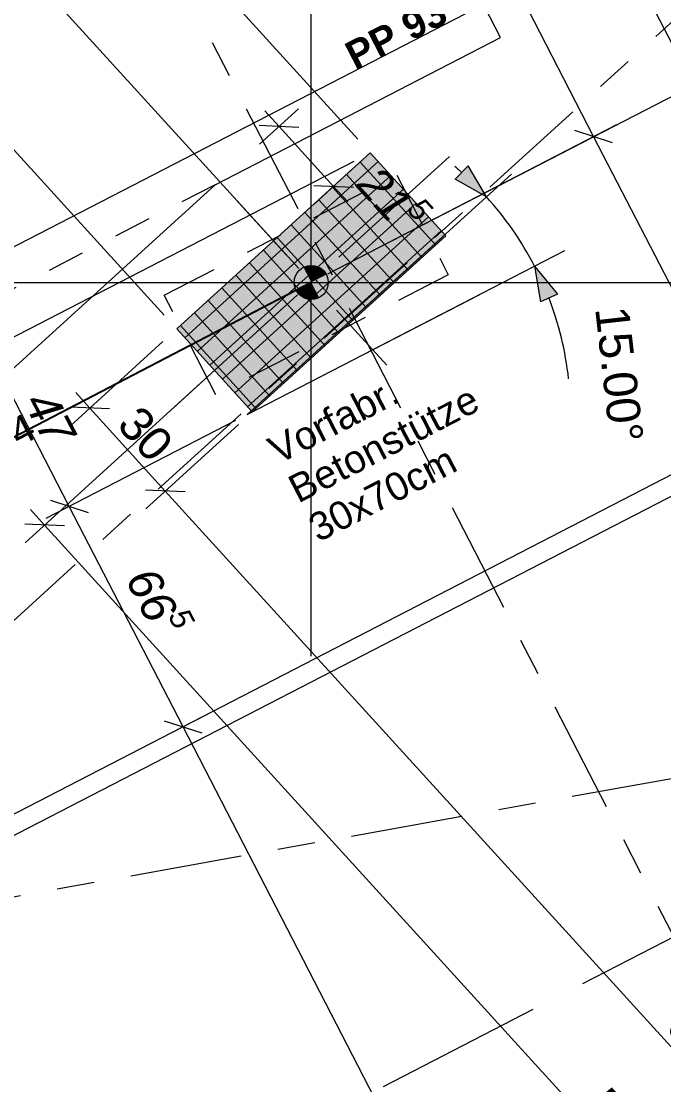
# Model space of a CAD drawing. Header units: metres. Extents: x 2688579.7 to 2688666, y 1281656.9 to 1281721.4.
# Drawn here: x 2688621.443 to 2688623.162, y 1281671.816 to 1281674.661 of the extents above; entities that cross this region are included whole.
import ezdxf

# ---------------------------------------------------------------- set-up
doc = ezdxf.new("R2010")
doc.units = ezdxf.units.M
doc.header["$PDMODE"] = 2
doc.header["$PDSIZE"] = -2
for name, pattern in [('Strich 2_1mm', [0.15000000000000002, 0.1, -0.05]), ('Strich 9_3mm', [0.6, 0.45, -0.15]), ('Strichpunkt 3_1_1mm Achsen', [0.25, 0.15, -0.05, 0, -0.05]), ('Strichpunkt 6_1_1mm', [0.39999999999999997, 0.3, -0.05, 0, -0.05]), ('Strichpunkt 6_2_2mm Schnitt', [0.5, 0.3, -0.1, 0, -0.1])]:
    doc.linetypes.add(name, pattern=pattern)
for name, color, linetype in [('00 11 Geometer', 7, 'Continuous'), ('00 14 Achsen', 7, 'Continuous'), ('00 73 Schnittlinien', 7, 'Continuous'), ('00 80 Plangrafik', 7, 'Continuous'), ('01 16 Stützen', 7, 'Continuous'), ('02 11 Fundamente', 7, 'Continuous'), ('02 12 Unterzüge_Deckenabsätze', 7, 'Continuous'), ('03 14 Rampen', 7, 'Continuous'), ('07 11 Bemassung aussen', 7, 'Continuous'), ('07 12 Bemassung innen', 7, 'Continuous'), ('07 13 Höhenkoten', 7, 'Continuous'), ('08 11 Beschriftung allgemein', 7, 'Continuous'), ('09 11 Raumdefinitionen.SIA 416', 7, 'Continuous')]:
    doc.layers.add(name, color=color, linetype=linetype)
doc.styles.add('ERSTELLTER_STIL_1', font='arial.ttf')
doc.styles.add('ERSTELLTER_STIL_2', font='')
doc.styles.add('ERSTELLTER_STIL_3', font='')
doc.styles.get("Standard").update_dxf_attribs({"font": 'arial.ttf'})
doc.styles.get('ERSTELLTER_STIL_2').set_extended_font_data('Arial', italic=True)
doc.styles.get('ERSTELLTER_STIL_3').set_extended_font_data('Arial', bold=True)
doc.dimstyles.new('ERSTELLTER_STIL__1', dxfattribs={"dimtxt": 0.08999999761581422, "dimasz": 0.07125000000000001, "dimexe": 0.18, "dimexo": 0.0625, "dimgap": 0.09, "dimtad": 1, "dimzin": 0, "dimdsep": 46, "dimtxsty": 'ERSTELLTER_STIL_2', "dimblk": 'ARROWHEAD_6', "dimblk1": 'ARROWHEAD_6', "dimblk2": 'ARROWHEAD_6', "dimcen": 0.09, "dimse1": 1, "dimse2": 1, "dimclrd": 256, "dimclre": 256, "dimclrt": 256, "dimazin": 0, "dimtfac": 1, "dimtdec": 4, "dimtmove": 0, "dimatfit": 3, "dimfxl": 1, "dimtolj": 1, "dimtzin": 0, "dimarcsym": 0})
doc.dimstyles.new('ERSTELLTER_STIL__15', dxfattribs={"dimtxt": 0.08999999761581422, "dimasz": 0.07125000000000001, "dimexe": 0.18, "dimexo": 0.05, "dimgap": 0.09, "dimtad": 1, "dimzin": 0, "dimdsep": 46, "dimtxsty": 'ERSTELLTER_STIL_2', "dimblk": 'ARROWHEAD_6', "dimblk1": 'ARROWHEAD_6', "dimblk2": 'ARROWHEAD_6', "dimcen": 0.09, "dimse1": 1, "dimse2": 1, "dimclrd": 256, "dimclre": 256, "dimclrt": 256, "dimazin": 0, "dimtfac": 1, "dimtdec": 4, "dimtmove": 0, "dimatfit": 3, "dimfxl": 1, "dimtolj": 1, "dimtzin": 0, "dimarcsym": 0})
doc.dimstyles.new('ERSTELLTER_STIL__18', dxfattribs={"dimtxt": 0.08999999761581422, "dimasz": 0.09178743961352658, "dimexe": 0.18, "dimexo": 0.04, "dimgap": 0.09, "dimtad": 1, "dimzin": 0, "dimdsep": 46, "dimtxsty": 'ERSTELLTER_STIL_1', "dimblk": 'ARROWHEAD_5', "dimblk1": 'ARROWHEAD_5', "dimblk2": 'ARROWHEAD_5', "dimcen": 0.09, "dimclrd": 7, "dimclre": 7, "dimclrt": 7, "dimazin": 0, "dimtfac": 1, "dimtdec": 4, "dimtmove": 0, "dimatfit": 3, "dimfxl": 1, "dimtolj": 1, "dimtzin": 0, "dimarcsym": 0})
doc.dimstyles.new('ERSTELLTER_STIL__19', dxfattribs={"dimtxt": 0.18, "dimasz": 0.1824, "dimexe": 0.18, "dimexo": 0.0625, "dimgap": 0.09, "dimtad": 0, "dimtih": 1, "dimtoh": 1, "dimdec": 4, "dimzin": 0, "dimdsep": 46, "dimtxsty": 'Standard', "dimcen": 0.09, "dimadec": 0, "dimazin": 0, "dimtfac": 1, "dimtdec": 4, "dimtmove": 0, "dimatfit": 3, "dimldrblk": 'ARROWHEAD_12', "dimfxl": 1, "dimtolj": 1, "dimtzin": 0, "dimarcsym": 0})
doc.dimstyles.new('ERSTELLTER_STIL__2', dxfattribs={"dimtxt": 0.08999999761581422, "dimasz": 0.07125000000000001, "dimexe": 0.18, "dimexo": 0.05, "dimgap": 0.09, "dimtad": 1, "dimzin": 0, "dimdsep": 46, "dimtxsty": 'ERSTELLTER_STIL_1', "dimblk": 'ARROWHEAD_6', "dimblk1": 'ARROWHEAD_6', "dimblk2": 'ARROWHEAD_6', "dimcen": 0.09, "dimclrd": 7, "dimclre": 7, "dimclrt": 7, "dimazin": 0, "dimtfac": 1, "dimtdec": 4, "dimtmove": 0, "dimatfit": 3, "dimfxl": 1, "dimtolj": 1, "dimtzin": 0, "dimarcsym": 0})
doc.dimstyles.new('ERSTELLTER_STIL__4', dxfattribs={"dimtxt": 0.08999999761581422, "dimasz": 0.07125000000000001, "dimexe": 0.18, "dimexo": 0.05, "dimgap": 0.09, "dimtad": 1, "dimzin": 0, "dimdsep": 46, "dimtxsty": 'ERSTELLTER_STIL_1', "dimblk": 'ARROWHEAD_6', "dimblk1": 'ARROWHEAD_6', "dimblk2": 'ARROWHEAD_6', "dimcen": 0.09, "dimclrd": 7, "dimclre": 7, "dimclrt": 7, "dimazin": 0, "dimtfac": 1, "dimtdec": 4, "dimtmove": 2, "dimatfit": 3, "dimfxl": 1, "dimtolj": 1, "dimtzin": 0, "dimarcsym": 0})

# ---------------------------------------------------------------- blocks, each defined once
blk = doc.blocks.new('*D101')
at = {"layer": '07 12 Bemassung innen', "color": 7, "linetype": 'Continuous', "lineweight": 5, "transparency": 16777216}
for p, q in [((225.8257775613546, 23.57499282992238), (235.3788628597063, 28.50495189014529)), ((226.499979404694, 22.2685503951983), (225.7935326688247, 23.63747574408284)), ((221.2833456914653, 21.23082835812913), (225.8257775613546, 23.57499282992238))]:
    blk.add_line(p, q, dxfattribs=at)
at = {"layer": '07 12 Bemassung innen', "color": 7, "linetype": 'Continuous', "lineweight": 18, "transparency": 16777216}
for p, q in [((225.8419045062242, 23.62551432682392), (225.809650616485, 23.52447133302084)), ((221.2994726363349, 21.28134985503067), (221.2672187465956, 21.18030686122759))]:
    blk.add_line(p, q, dxfattribs=at)
at = {"layer": '07 12 Bemassung innen', "color": 7, "lineweight": 18, "transparency": 16777216, "insert": (223.4439345325034, 22.36607598516435), "char_height": 0.08999999761581422, "attachment_point": 7, "rotation": 27.29641979268736, "style": 'ERSTELLTER_STIL_1'}
blk.add_mtext('\\A1;{\\pql;\\fArial|b0|i0|c0|p38;5.11}', dxfattribs=at)
blk = doc.blocks.new('ARROWHEAD_6')
at = {"color": 0, "linetype": 'Continuous', "lineweight": 0}
for p, q in [((-0.5, -0.5), (0.5, 0.5)), ((0, 0), (-1, 0))]:
    blk.add_line(p, q, dxfattribs=at)
blk = doc.blocks.new('*D102')
at = {"layer": '07 12 Bemassung innen', "color": 7, "linetype": 'Continuous', "lineweight": 18, "transparency": 16777216}
for p, q in [((235.3949898045759, 28.55547338704682), (235.3627359148366, 28.45443039324374)), ((225.8419045062242, 23.62551432682392), (225.809650616485, 23.52447133302084))]:
    blk.add_line(p, q, dxfattribs=at)
at = {"layer": '07 12 Bemassung innen', "color": 7, "linetype": 'Continuous', "lineweight": 5, "transparency": 16777216}
blk.add_line((225.8257775613546, 23.57499282992238), (235.3788628597063, 28.50495189014529), dxfattribs=at)
at = {"layer": '07 12 Bemassung innen', "color": 7, "lineweight": 18, "transparency": 16777216, "insert": (230.4573257099414, 25.98540212936447), "char_height": 0.08999999761581422, "attachment_point": 7, "rotation": 27.29641979268736, "style": 'ERSTELLTER_STIL_1'}
blk.add_mtext('\\A1;{\\pql;\\fArial|b0|i0|c0|p38;10.75}', dxfattribs=at)
blk = doc.blocks.new('*D103')
at = {"layer": '07 12 Bemassung innen', "color": 7, "linetype": 'Continuous', "lineweight": 5, "transparency": 16777216}
for p, q in [((235.5121597432343, 28.57374099420174), (248.1254615558097, 35.08295342224967)), ((235.5444046357642, 28.51125808004128), (235.4799148507044, 28.6362239083622)), ((235.4111077522362, 28.44246897598483), (235.3466179671763, 28.56743480430575)), ((235.3788628597063, 28.50495189014528), (235.5121597432343, 28.57374099420174)), ((225.8257775613546, 23.57499282992238), (235.3788628597063, 28.50495189014529))]:
    blk.add_line(p, q, dxfattribs=at)
at = {"layer": '07 12 Bemassung innen', "color": 7, "linetype": 'Continuous', "lineweight": 18, "transparency": 16777216}
for p, q in [((235.5282866881039, 28.62426249110328), (235.4960327983647, 28.5232194973002)), ((235.3949898045759, 28.55547338704682), (235.3627359148366, 28.45443039324374))]:
    blk.add_line(p, q, dxfattribs=at)
blk = doc.blocks.new('*D344')
at = {"layer": '07 12 Bemassung innen', "color": 7, "linetype": 'Continuous', "lineweight": 5, "transparency": 16777216}
for p, q in [((236.0208895807063, 27.26094145747936), (242.180248630414, 30.43965835430346)), ((236.053135450748, 27.19845904778268), (235.8832149575244, 27.5277118128568)), ((226.4678076327882, 22.33079486925063), (236.0208895807063, 27.26094145747935)), ((226.50005350283, 22.26831245955396), (226.4355617627465, 22.39327727894731)), ((226.1567840823363, 22.17028209395161), (226.4678076327882, 22.33079486925064))]:
    blk.add_line(p, q, dxfattribs=at)
at = {"layer": '07 12 Bemassung innen', "color": 7, "linetype": 'Continuous', "lineweight": 18, "transparency": 16777216}
for p, q in [((236.0370157351889, 27.31146320667317), (236.0047634262236, 27.21041970828556)), ((226.4839337872709, 22.38131661844443), (226.4516814783056, 22.28027312005682))]:
    blk.add_line(p, q, dxfattribs=at)
at = {"layer": '07 12 Bemassung innen', "color": 7, "lineweight": 18, "transparency": 16777216, "insert": (231.0993549599015, 24.74129566433169), "char_height": 0.08999999761581422, "attachment_point": 7, "rotation": 27.29731615814707, "style": 'ERSTELLTER_STIL_1'}
blk.add_mtext('\\A1;{\\pql;\\fArial|b0|i0|c0|p38;10.75}', dxfattribs=at)
blk = doc.blocks.new('*D406')
at = {"layer": '07 12 Bemassung innen', "color": 7, "linetype": 'Continuous', "lineweight": 5, "transparency": 16777216}
for p, q in [((229.4155933987077, 25.03657134982092), (228.7179235209735, 25.80339288201707)), ((225.782644118035, 23.03775668600393), (228.7652415954914, 25.75138473380771))]:
    blk.add_line(p, q, dxfattribs=at)
at = {"layer": '07 12 Bemassung innen', "color": 7, "linetype": 'Continuous', "lineweight": 18, "transparency": 16777216}
for p, q in [((228.7677429681268, 25.80435871926225), (228.762740222856, 25.69841074835316)), ((225.7851454906704, 23.09073067145847), (225.7801427453995, 22.98478270054938))]:
    blk.add_line(p, q, dxfattribs=at)
at = {"layer": '07 12 Bemassung innen', "color": 7, "lineweight": 18, "transparency": 16777216, "insert": (227.4015364626048, 24.53533109416598), "char_height": 0.08999999761581422, "attachment_point": 7, "rotation": 42.296565079697814, "style": 'ERSTELLTER_STIL_1'}
blk.add_mtext('\\A1;{\\pql;\\fArial|b0|i0|c0|p38;4.03}', dxfattribs=at)
blk = doc.blocks.new('*D407')
at = {"layer": '07 12 Bemassung innen', "color": 7, "linetype": 'Continuous', "lineweight": 5, "transparency": 16777216}
for p, q in [((229.9333607551811, 25.5076519847132), (229.2356935298051, 26.27447060165467)), ((229.283011604323, 26.22246245344532), (229.3246181228905, 26.26031691305965)), ((228.7652415954914, 25.7513847338077), (229.283011604323, 26.22246245344532)), ((229.4155933987077, 25.03657134982092), (228.7179235209735, 25.80339288201707)), ((225.782644118035, 23.03775668600393), (228.7652415954914, 25.75138473380771))]:
    blk.add_line(p, q, dxfattribs=at)
at = {"layer": '07 12 Bemassung innen', "color": 7, "linetype": 'Continuous', "lineweight": 18, "transparency": 16777216}
for p, q in [((229.2805102316876, 26.16948846799077), (229.2855129769584, 26.27543643889986)), ((228.7677429681268, 25.80435871926225), (228.762740222856, 25.69841074835316))]:
    blk.add_line(p, q, dxfattribs=at)
at = {"layer": '07 12 Bemassung innen', "color": 7, "lineweight": 18, "transparency": 16777216, "insert": (228.961495535195, 25.95427570295244), "char_height": 0.08999999761581422, "attachment_point": 7, "rotation": 42.296565079697814, "style": 'ERSTELLTER_STIL_1'}
blk.add_mtext('\\A1;{\\pql;\\fArial|b0|i0|c0|p38;70}', dxfattribs=at)
blk = doc.blocks.new('*D408')
at = {"layer": '07 12 Bemassung innen', "color": 7, "linetype": 'Continuous', "lineweight": 5, "transparency": 16777216}
for p, q in [((229.1646382396493, 24.74064671544123), (229.4122584246485, 24.96593916098291)), ((229.1787914275627, 24.82957138821622), (229.2166461214379, 24.78796508278532)), ((229.2166461214379, 24.78796508278532), (229.4185378221061, 24.56606478715385)), ((229.3665299403174, 24.51874641980976), (229.6141501253166, 24.74403886535144)), ((229.4185378221061, 24.56606478715385), (232.8022392132289, 20.84701969251132))]:
    blk.add_line(p, q, dxfattribs=at)
at = {"layer": '07 12 Bemassung innen', "color": 7, "linetype": 'Continuous', "lineweight": 18, "transparency": 16777216}
for p, q in [((229.2696201209754, 24.7854640084149), (229.1636721219005, 24.79046615715574)), ((229.4715118216435, 24.56356371278343), (229.3655638225686, 24.56856586152427))]:
    blk.add_line(p, q, dxfattribs=at)
at = {"layer": '07 12 Bemassung innen', "color": 7, "lineweight": 18, "transparency": 16777216, "insert": (229.2849437284602, 24.73964581586002), "char_height": 0.08999999761581422, "attachment_point": 7, "rotation": 312.29688767812013, "style": 'ERSTELLTER_STIL_1'}
blk.add_mtext('\\A1;{\\pql;\\fArial|b0|i0|c0|p38;30}', dxfattribs=at)
blk = doc.blocks.new('*D409')
at = {"layer": '07 12 Bemassung innen', "color": 7, "linetype": 'Continuous', "lineweight": 18, "transparency": 16777216}
for p, q in [((229.4715118216435, 24.56356371278343), (229.3655638225686, 24.56856586152427)), ((232.7492652136915, 20.84952076688174), (232.8552132127664, 20.8445186181409))]:
    blk.add_line(p, q, dxfattribs=at)
at = {"layer": '07 12 Bemassung innen', "color": 7, "linetype": 'Continuous', "lineweight": 5, "transparency": 16777216}
for p, q in [((229.4185378221061, 24.56606478715385), (232.8022392132289, 20.84701969251132)), ((229.0497944476014, 17.43293025545214), (232.8542470950176, 20.89433805985541)), ((232.8022392132289, 20.84701969251132), (232.8400939071042, 20.80541338708041))]:
    blk.add_line(p, q, dxfattribs=at)
at = {"layer": '07 12 Bemassung innen', "color": 7, "lineweight": 18, "transparency": 16777216, "insert": (230.7550863991213, 23.12465290620593), "char_height": 0.08999999761581422, "attachment_point": 7, "rotation": 312.29688767812013, "style": 'ERSTELLTER_STIL_1'}
blk.add_mtext('\\A1;{\\pql;\\fArial|b0|i0|c0|p38;5.03}', dxfattribs=at)
blk = doc.blocks.new('*D412')
at = {"layer": '07 12 Bemassung innen', "color": 7, "linetype": 'Continuous', "lineweight": 5, "transparency": 16777216}
for p, q in [((220.7875078051992, 45.11286135663093), (223.5391375000953, 39.78106371223008)), ((222.5616369982287, 39.27659606602512), (223.601619909792, 39.81330958227178)), ((223.5391375000953, 39.78106371223008), (226.8869604505068, 33.29403002670758)), ((225.9093584620564, 32.78951000539089), (226.9494428602034, 33.32627589674929)), ((226.8869604505068, 33.29403002670757), (230.831057472821, 25.65160370318399))]:
    blk.add_line(p, q, dxfattribs=at)
at = {"layer": '07 12 Bemassung innen', "color": 7, "linetype": 'Continuous', "lineweight": 18, "transparency": 16777216}
for p, q in [((223.5896592492891, 39.76493755774743), (223.4886157509015, 39.79718986671273)), ((226.9374821997006, 33.27790387222493), (226.836438701313, 33.31015618119022))]:
    blk.add_line(p, q, dxfattribs=at)
at = {"layer": '07 12 Bemassung innen', "color": 7, "lineweight": 18, "transparency": 16777216, "insert": (225.1741371381811, 36.65219505215047), "char_height": 0.08999999761581422, "attachment_point": 7, "rotation": 297.2973161581457, "style": 'ERSTELLTER_STIL_1'}
blk.add_mtext('\\A1;{\\pql;\\fArial|b0|i0|c0|p38;7.30}', dxfattribs=at)
blk = doc.blocks.new('*D413')
at = {"layer": '07 12 Bemassung innen', "color": 7, "linetype": 'Continuous', "lineweight": 18, "transparency": 16777216}
for p, q in [((226.9374821997006, 33.27790387222493), (226.836438701313, 33.31015618119022)), ((230.8815792220148, 25.63547754870135), (230.7805357236272, 25.66772985766664))]:
    blk.add_line(p, q, dxfattribs=at)
at = {"layer": '07 12 Bemassung innen', "color": 7, "linetype": 'Continuous', "lineweight": 5, "transparency": 16777216}
for p, q in [((226.8869604505068, 33.29403002670757), (230.831057472821, 25.65160370318399)), ((229.8535032716088, 25.14710834386545), (230.8935398825176, 25.6838495732257)), ((230.831057472821, 25.65160370318399), (233.8118222156635, 19.87581400885129))]:
    blk.add_line(p, q, dxfattribs=at)
at = {"layer": '07 12 Bemassung innen', "color": 7, "lineweight": 18, "transparency": 16777216, "insert": (228.8200971245439, 29.58746504762743), "char_height": 0.08999999761581422, "attachment_point": 7, "rotation": 297.2973161581457, "style": 'ERSTELLTER_STIL_1'}
blk.add_mtext('\\A1;{\\pql;\\fArial|b0|i0|c0|p38;8.60}', dxfattribs=at)
blk = doc.blocks.new('*D422')
at = {"layer": '07 12 Bemassung innen', "color": 7, "linetype": 'Continuous', "lineweight": 5, "transparency": 16777216}
for p, q in [((226.5514736486566, 33.28969594590462), (226.6890560274844, 33.02310433123142)), ((225.6671215045215, 32.49570521236627), (226.7515384371811, 33.05535020127312)), ((226.6890560274844, 33.02310433123142), (230.5643643715314, 25.51396894922763))]:
    blk.add_line(p, q, dxfattribs=at)
at = {"layer": '07 12 Bemassung innen', "color": 7, "linetype": 'Continuous', "lineweight": 18, "transparency": 16777216}
for p, q in [((226.7395777766782, 33.00697817674877), (226.6385342782906, 33.03923048571407)), ((230.6148861207252, 25.49784279474498), (230.5138426223376, 25.53009510371028))]:
    blk.add_line(p, q, dxfattribs=at)
at = {"layer": '07 12 Bemassung innen', "color": 7, "lineweight": 18, "transparency": 16777216, "insert": (228.587798362388, 29.38318482291116), "char_height": 0.08999999761581422, "attachment_point": 7, "rotation": 297.2973161581457, "style": 'ERSTELLTER_STIL_1'}
blk.add_mtext('\\A1;{\\pql;\\fArial|b0|i0|c0|p38;8.45}', dxfattribs=at)
blk = doc.blocks.new('*D423')
at = {"layer": '07 12 Bemassung innen', "color": 7, "linetype": 'Continuous', "lineweight": 5, "transparency": 16777216}
for p, q in [((226.6890560274844, 33.02310433123142), (230.5643643715314, 25.51396894922763)), ((229.8535032716088, 25.14710834386544), (230.6268467812281, 25.54621481926934)), ((230.5643643715314, 25.51396894922763), (233.545129114374, 19.73817925489494)), ((233.4826467046773, 19.70593338485323), (233.6076115240706, 19.77042512493665)), ((233.5451291143739, 19.73817925489493), (233.705641889673, 19.4271557044429))]:
    blk.add_line(p, q, dxfattribs=at)
at = {"layer": '07 12 Bemassung innen', "color": 7, "linetype": 'Continuous', "lineweight": 18, "transparency": 16777216}
for p, q in [((230.6148861207252, 25.49784279474498), (230.5138426223376, 25.53009510371028)), ((233.5956508635677, 19.72205310041228), (233.4946073651801, 19.75430540937758))]:
    blk.add_line(p, q, dxfattribs=at)
at = {"layer": '07 12 Bemassung innen', "color": 7, "lineweight": 18, "transparency": 16777216, "insert": (232.0158349058327, 22.74072228474292), "char_height": 0.08999999761581422, "attachment_point": 7, "rotation": 297.2973161581457, "style": 'ERSTELLTER_STIL_1'}
blk.add_mtext('\\A1;{\\pql;\\fArial|b0|i0|c0|p38;6.50}', dxfattribs=at)
blk = doc.blocks.new('*D424')
at = {"layer": '07 12 Bemassung innen', "color": 7, "linetype": 'Continuous', "lineweight": 5, "transparency": 16777216}
for p, q in [((230.5643643715314, 25.51396894922763), (233.545129114374, 19.73817925489494)), ((233.4826467046773, 19.70593338485323), (233.6076115240706, 19.77042512493665)), ((233.5451291143739, 19.73817925489493), (233.705641889673, 19.4271557044429)), ((233.6431594799763, 19.39490983440119), (233.7681242993697, 19.45940157448461)), ((233.705641889673, 19.4271557044429), (233.7314385857064, 19.37716977668556))]:
    blk.add_line(p, q, dxfattribs=at)
at = {"layer": '07 12 Bemassung innen', "color": 7, "linetype": 'Continuous', "lineweight": 18, "transparency": 16777216}
for p, q in [((233.5956508635677, 19.72205310041228), (233.4946073651801, 19.75430540937758)), ((233.6551201404792, 19.44328185892555), (233.7561636388668, 19.41102954996025))]:
    blk.add_line(p, q, dxfattribs=at)
at = {"layer": '07 12 Bemassung innen', "color": 7, "lineweight": 18, "transparency": 16777216, "insert": (233.6100592698014, 19.65161413758889), "char_height": 0.08999999761581422, "attachment_point": 7, "rotation": 297.2973161581457, "style": 'ERSTELLTER_STIL_1'}
blk.add_mtext('\\A1;{\\pql;\\fArial|b0|i0|c0|p38;35}', dxfattribs=at)
blk = doc.blocks.new('*D489')
at = {"layer": '07 12 Bemassung innen', "color": 7, "linetype": 'Continuous', "lineweight": 5, "transparency": 16777216}
for p, q in [((229.7754229272784, 25.16116151945131), (228.7749186988102, 26.26083374255826)), ((228.8222367733281, 26.2088255943489), (228.8638432918956, 26.24668005396324)), ((225.5807536667585, 23.25965811836384), (228.8222367733281, 26.2088255943489)), ((226.4892606975026, 22.26110167274419), (225.5334355922406, 23.31166626657319)), ((221.6664451449733, 19.69834034995605), (225.5807536667585, 23.25965811836384))]:
    blk.add_line(p, q, dxfattribs=at)
at = {"layer": '07 12 Bemassung innen', "color": 7, "linetype": 'Continuous', "lineweight": 18, "transparency": 16777216}
for p, q in [((228.8197354006927, 26.15585160889436), (228.8247381459636, 26.26179957980345)), ((225.5832550393939, 23.31263210381838), (225.5782522941231, 23.20668413290929))]:
    blk.add_line(p, q, dxfattribs=at)
at = {"layer": '07 12 Bemassung innen', "color": 7, "lineweight": 18, "transparency": 16777216, "insert": (227.2468828676225, 24.80064413620272), "char_height": 0.08999999761581422, "attachment_point": 7, "rotation": 42.29656507969812, "style": 'ERSTELLTER_STIL_1'}
blk.add_mtext('\\A1;{\\pql;\\fArial|b0|i0|c0|p38;4.38}', dxfattribs=at)
blk = doc.blocks.new('*D490')
at = {"layer": '07 12 Bemassung innen', "color": 7, "linetype": 'Continuous', "lineweight": 5, "transparency": 16777216}
for p, q in [((229.0436837943519, 24.42780486695737), (229.7720879532193, 25.09052933061331)), ((229.0578369822653, 24.51672953973236), (229.0956916761405, 24.47512323430146)), ((229.0956916761405, 24.47512323430146), (232.5803389175975, 20.64512799184319)), ((229.0497944476014, 17.43293025545213), (232.6323467993861, 20.69244635918728)), ((232.5803389175975, 20.64512799184319), (232.6181936114727, 20.60352168641229))]:
    blk.add_line(p, q, dxfattribs=at)
at = {"layer": '07 12 Bemassung innen', "color": 7, "linetype": 'Continuous', "lineweight": 18, "transparency": 16777216}
for p, q in [((229.148665675678, 24.47262215993104), (229.0427176766031, 24.47762430867188)), ((232.52736491806, 20.64762906621361), (232.6333129171349, 20.64262691747276))]:
    blk.add_line(p, q, dxfattribs=at)
at = {"layer": '07 12 Bemassung innen', "color": 7, "lineweight": 18, "transparency": 16777216, "insert": (230.5385149610899, 22.91690422839168), "char_height": 0.08999999761581422, "attachment_point": 7, "rotation": 312.29688767812013, "style": 'ERSTELLTER_STIL_1'}
blk.add_mtext('\\A1;{\\pql;\\fArial|b0|i0|c0|p38;5.18}', dxfattribs=at)
blk = doc.blocks.new('*D584')
at = {"layer": '07 12 Bemassung innen', "color": 253, "linetype": 'Continuous', "lineweight": 13, "true_color": 0x9f9f9f, "transparency": 16777216}
for p, q in [((230.6813513807803, 21.58000507909857), (229.4660772539701, 23.93491665423802)), ((230.7438342952368, 21.61224997105475), (230.6188684663237, 21.54776018714238)), ((230.6308298840268, 21.5961320244321), (230.7318728775338, 21.56387813376504)), ((231.8966255075905, 19.22509350395909), (230.6813513807803, 21.58000507909857)), ((231.959108422047, 19.25733839591528), (231.8341425931339, 19.19284861200291)), ((231.846104010837, 19.24122044929262), (231.9471470043439, 19.20896655862557)), ((232.034203788075, 18.95849959065727), (231.8966255075905, 19.22509350395909))]:
    blk.add_line(p, q, dxfattribs=at)
at = {"layer": '07 12 Bemassung innen', "color": 253, "lineweight": 13, "true_color": 0x9f9f9f, "transparency": 16777216, "insert": (231.2500783949061, 20.51719809655293), "char_height": 0.08999999761581422, "attachment_point": 7, "rotation": 297.29641926657956, "style": 'ERSTELLTER_STIL_2'}
blk.add_mtext('\\A1;{\\pql;\\fArial|b0|i1|c0|p38;2.65}', dxfattribs=at)
blk = doc.blocks.new('*D585')
at = {"layer": '07 12 Bemassung innen', "color": 253, "linetype": 'Continuous', "lineweight": 13, "true_color": 0x9f9f9f, "transparency": 16777216}
for p, q in [((229.4155557572166, 23.95104359957154), (229.5165987507236, 23.91878970890449)), ((230.6813513807803, 21.58000507909857), (229.4660772539701, 23.93491665423802)), ((230.6308298840268, 21.5961320244321), (230.7318728775338, 21.56387813376504))]:
    blk.add_line(p, q, dxfattribs=at)
at = {"layer": '07 12 Bemassung innen', "color": 253, "lineweight": 13, "true_color": 0x9f9f9f, "transparency": 16777216, "insert": (230.0348042680959, 22.87210967169239), "char_height": 0.08999999761581422, "attachment_point": 7, "rotation": 297.29641926657956, "style": 'ERSTELLTER_STIL_2'}
blk.add_mtext('\\A1;{\\pql;\\fArial|b0|i1|c0|p38;2.65}', dxfattribs=at)
blk = doc.blocks.new('*D586')
at = {"layer": '07 12 Bemassung innen', "color": 253, "linetype": 'Continuous', "lineweight": 13, "true_color": 0x9f9f9f, "transparency": 16777216}
for p, q in [((229.1615437018668, 24.52503008712153), (228.9455661097467, 24.94354317847584)), ((229.6067012131972, 24.75475778118284), (229.0990607874102, 24.49278519516534)), ((229.1110222051133, 24.54115703245505), (229.2120651986203, 24.508903141788)), ((229.4660772539701, 23.93491665423802), (229.1615437018668, 24.52503008712153)), ((229.5285601684267, 23.9671615461942), (229.4035943395135, 23.90267176228183)), ((229.4155557572166, 23.95104359957154), (229.5165987507236, 23.91878970890449)), ((230.6813513807803, 21.58000507909857), (229.4660772539701, 23.93491665423802))]:
    blk.add_line(p, q, dxfattribs=at)
at = {"layer": '07 12 Bemassung innen', "color": 253, "lineweight": 13, "true_color": 0x9f9f9f, "transparency": 16777216, "insert": (229.2868334494107, 24.31826922401588), "char_height": 0.08999999761581422, "attachment_point": 7, "rotation": 297.29641926657956, "style": 'ERSTELLTER_STIL_2'}
blk.add_mtext('\\A1;{\\pql;\\fArial|b0|i1|c0|p38;66\\fArial|b0|i1|c0|p38;\\A1{\\H.66x;\\S5^  ;}}', dxfattribs=at)
blk = doc.blocks.new('*D587')
at = {"layer": '07 12 Bemassung innen', "color": 253, "linetype": 'Continuous', "lineweight": 13, "true_color": 0x9f9f9f, "transparency": 16777216}
for p, q in [((228.8950446129932, 24.95967012380936), (228.9960876065002, 24.92741623314231)), ((229.1615437018668, 24.52503008712153), (228.9455661097467, 24.94354317847584)), ((229.1110222051133, 24.54115703245505), (229.2120651986203, 24.508903141788))]:
    blk.add_line(p, q, dxfattribs=at)
at = {"layer": '07 12 Bemassung innen', "color": 253, "lineweight": 13, "true_color": 0x9f9f9f, "transparency": 16777216, "insert": (229.0382297528576, 24.8032335306226), "char_height": 0.08999999761581422, "attachment_point": 7, "rotation": 297.29641926657956, "style": 'ERSTELLTER_STIL_2'}
blk.add_mtext('\\A1;{\\pql;\\fArial|b0|i1|c0|p38;47}', dxfattribs=at)
blk = doc.blocks.new('*D588')
at = {"layer": '07 12 Bemassung innen', "color": 253, "linetype": 'Continuous', "lineweight": 13, "true_color": 0x9f9f9f, "transparency": 16777216}
for p, q in [((229.9225768690025, 25.4477387117066), (228.8830831952902, 24.91129828651966)), ((228.8424566198266, 25.06157311926487), (228.9434996133335, 25.02931922859781)), ((228.9455661097467, 24.94354317847583), (228.8929781165801, 25.04544617393134)), ((228.8950446129932, 24.95967012380936), (228.9960876065002, 24.92741623314231)), ((229.1615437018668, 24.52503008712153), (228.9455661097467, 24.94354317847584))]:
    blk.add_line(p, q, dxfattribs=at)
blk = doc.blocks.new('*D610')
at = {"layer": '07 12 Bemassung innen', "color": 253, "linetype": 'Continuous', "lineweight": 13, "true_color": 0x9f9f9f, "transparency": 16777216}
for p, q in [((229.7749769416791, 25.58850387312896), (229.6709611781018, 25.49386713844078)), ((229.7229690598904, 25.54118550578487), (229.6851143660152, 25.58279181121578)), ((229.7759430594279, 25.53868443141445), (229.669995060353, 25.5436865801553)), ((229.8685945203071, 25.38112774902231), (229.7229690598904, 25.54118550578487)), ((229.9206024020957, 25.4284461163664), (229.8165866385184, 25.33380938167822)), ((229.8156205207696, 25.38362882339273), (229.9215685198445, 25.37862667465189)), ((229.9064492141823, 25.33952144359141), (229.8685945203071, 25.38112774902231))]:
    blk.add_line(p, q, dxfattribs=at)
at = {"layer": '07 12 Bemassung innen', "color": 253, "lineweight": 13, "true_color": 0x9f9f9f, "transparency": 16777216, "insert": (229.9064219838462, 25.36484589403874), "char_height": 0.08999999761581422, "attachment_point": 7, "rotation": 312.29688767812013, "style": 'ERSTELLTER_STIL_2'}
blk.add_mtext('\\A1;{\\pql;\\fArial|b0|i1|c0|p38;21\\fArial|b0|i1|c0|p38;\\A1{\\H.66x;\\S5^  ;}}', dxfattribs=at)
blk = doc.blocks.new('*D668')
at = {"layer": '07 11 Bemassung aussen', "linetype": 'Continuous', "lineweight": 5, "transparency": 16777216}
for points in [[(230.2775645143325, 25.35302732546529), (230.228702240855, 25.43634960029126), (230.1935874016374, 25.40075538634115)], [(230.4064304381027, 25.16759044918998), (230.4218818774192, 25.07224174036489), (230.4674861395865, 25.09274177139347)]]:
    blk.add_hatch(color=7, dxfattribs=at).paths.add_polyline_path(points)
at = {"layer": '07 11 Bemassung aussen', "color": 7, "linetype": 'Continuous', "lineweight": 5, "transparency": 16777216}
for p, q in [((230.1935874016374, 25.40075538634115), (230.228702240855, 25.43634960029126)), ((230.2775645143325, 25.35302732546529), (230.228702240855, 25.43634960029126)), ((229.90773068828, 25.0165411576851), (230.3445633958637, 25.41398496455591)), ((230.2775645143325, 25.35302732546529), (230.1935874016374, 25.40075538634115)), ((229.9621074901338, 24.93829344112369), (230.4869237257783, 25.20912976224547)), ((230.4064304381027, 25.16759044918998), (230.4674861395865, 25.09274177139347)), ((230.4064304381027, 25.16759044918998), (230.4218818774192, 25.07224174036489)), ((230.4674861395865, 25.09274177139347), (230.4218818774192, 25.07224174036489))]:
    blk.add_line(p, q, dxfattribs=at)
for start, end in [(48.47997828065783, 50.08665403104923), (27.29641908606239, 42.29688767811999), (6.323379240704947, 21.11332848352455)]:
    blk.add_arc((229.6377532719721, 24.77090741679586), 0.8649982739404846, start, end, dxfattribs=at)
at = {"layer": '07 11 Bemassung aussen', "color": 7, "lineweight": 18, "transparency": 16777216, "insert": (230.5670339151393, 25.05435585571431), "char_height": 0.08999999761581422, "attachment_point": 7, "rotation": 276.3721392103445, "style": 'ERSTELLTER_STIL_1'}
blk.add_mtext('\\A1;{\\pql;\\fArial|b0|i0|c0|p38;15.00°}', dxfattribs=at)
blk = doc.blocks.new('ARROWHEAD_5')
at = {"linetype": 'Continuous', "lineweight": 0}
blk.add_hatch(color=0, dxfattribs=at).paths.add_polyline_path([(-1, 0.2679), (0, 0), (-1, -0.2679)])
at = {"color": 0, "linetype": 'Continuous', "lineweight": 0}
blk.add_line((0, 0), (-1, 0), dxfattribs=at)
blk = doc.blocks.new('ARROWHEAD_12')
at = {"color": 0, "linetype": 'Continuous', "lineweight": 0}
blk.add_line((0, 0), (-1, 0), dxfattribs=at)
at = {"color": 0, "linetype": 'Continuous', "lineweight": 0, "const_width": 0.25, "flags": 128}
for points in [[(0.125, 0, 0.414213562373095), (0, 0.125)], [(-0.125, 0, 0.414213562373095), (0, -0.125)]]:
    blk.add_lwpolyline(points, format="xyb", dxfattribs=at)
at = {"color": 0, "linetype": 'Continuous', "lineweight": 0}
blk.add_circle((0, 0), 0.25, dxfattribs=at)
blk = doc.blocks.new('A$C08e27e3d')
at = {"layer": '01 16 Stützen', "linetype": 'Continuous', "lineweight": 13, "true_color": 0xdfdfdf}
blk.add_hatch(color=254, dxfattribs=at).paths.add_polyline_path([(39.51868952822358, 18.33167960260519), (39.00092217175015, 17.86059896771291), (39.20281387241826, 17.63869867208144), (39.72058122889169, 18.10977930697372)])
at = {"layer": '01 16 Stützen', "linetype": 'Continuous', "lineweight": 5, "true_color": 0x4e4e4e}
h = blk.add_hatch(dxfattribs=at)
h.set_pattern_fill('KUNSTSTEIN__BETONWERKSTE_53', color=251, style=0, pattern_type=2)
h.set_pattern_definition([(222.2968876781214, (39.51868952822358, 18.33167960260519), (-0.03364861677802023, 0.03698338260524497), []), (132.2968876781212, (39.51868952822358, 18.33167960260519), (0.03698338260524509, 0.0336486167780201), [])])
h.paths.add_polyline_path([(39.51868952822358, 18.33167960260519), (39.00092217175015, 17.86059896771291), (39.20281387241826, 17.63869867208144), (39.72058122889169, 18.10977930697372)])
at = {"layer": '00 11 Geometer', "color": 250, "linetype": 'Continuous', "lineweight": 13, "true_color": 0x3f3f3f}
blk.add_open_spline([(61.10243485247656, 48.48420281692729), (56.77352997377159, 47.34081434957805), (52.4635852428363, 46.16539965738131), (48.13468036413133, 45.02201119003207), (44.67800041448561, 44.10900244983433), (41.2023603170702, 43.22801993448409), (37.74568036742448, 42.31501119428635), (37.74568036742448, 42.31501119428635), (36.51101375635653, 46.29834470393457), (35.89368042427986, 48.29001137435757), (35.89368042427986, 48.29001137435757), (32.77968142585769, 46.72534450430744), (31.22268144538566, 45.94301117149502), (31.22268144538566, 45.94301117149502), (21.44268032567516, 43.82167784365215), (16.55268032368213, 42.76101117565617), (16.55268032368213, 42.76101117565617), (7.358013710788782, 41.1450112190409), (2.760680377799417, 40.33701121977851), (2.760680377799417, 40.33701121977851), (2.852681969608511, 38.82034512477316), (2.898681985064741, 38.06201179612749), (2.898681985064741, 38.06201179612749), (4.857346937842067, 28.42001115491934), (5.836680270116176, 23.59901115422458), (5.836680270116176, 23.59901115422458), (7.250013421140011, 21.69701122663304), (7.95668008768871, 20.74601122418739), (7.95668008768871, 20.74601122418739), (10.0486806438671, 18.48401050067827), (11.09468064675048, 17.35301049550385), (11.09468064675048, 17.35301049550385), (13.36067895529732, 15.25367757499539), (14.49367895102068, 14.20401090647415), (14.49367895102068, 14.20401090647415), (16.14301102872878, 13.00001188282244), (16.96767767410665, 12.39801188566111), (16.96767767410665, 12.39801188566111), (20.31968006337001, 9.776678227431553), (21.99568005822539, 8.466011565954837), (21.99568005822539, 8.466011565954837), (24.63768051177203, 6.944010933473187), (25.95868050524905, 6.183010929807502), (25.95868050524905, 6.183010929807502), (28.60930300305984, 5.333717593874063), (29.84025381909623, 4.957434972593042), (31.07120463935598, 4.581152350021007), (32.39626387633277, 4.285094314451996), (33.81543054463282, 4.069260977519157), (35.23459722133293, 3.853427639308798), (36.52668118368777, 3.744678008936125), (37.69168119490087, 3.743011342904943), (38.85668119028151, 3.741344676896411), (39.77044249357601, 3.744428238438006), (40.43296699630037, 3.752262269690114), (41.09549149855911, 3.760096300936716), (41.95790802579259, 3.796513086969954), (43.020216845292, 3.861512388413253), (44.08252568015769, 3.926511690796765), (45.41718103768528, 4.05617725272498), (47.02418104823619, 4.250510583476576), (49.43468106569662, 4.542010579801577), (51.84518209969565, 4.833511419904831), (54.25568211622476, 5.125011425543057), (54.25568211622476, 5.125011425543057), (66.34501369887903, 7.421677856550964), (72.38968036588221, 8.570011189750808), (72.38968036588221, 8.570011189750808), (76.09901367299199, 9.525344516228365), (77.9536803381884, 10.00301118226111), (77.9536803381884, 10.00301118226111), (81.43301373099848, 12.11901121547766), (83.17268039923101, 13.17701121706836), (83.17268039923101, 13.17701121706836), (79.77201372868126, 18.68234452860381), (78.0716803985083, 21.43501119579509), (77.2604064339207, 22.74838120428235), (76.44901363862618, 24.06167781058088), (75.63768030315578, 25.37501114358515), (75.63768030315578, 25.37501114358515), (73.88301371953781, 28.15701115348356), (73.00568038815572, 29.54801115215145), (71.2765175777854, 32.28957514030248), (69.54768033869505, 35.03134452163562), (67.81868033468663, 37.77301118833334), (67.81868033468663, 37.77301118833334), (61.10243485247656, 48.48420281692729), (61.10243485247656, 48.48420281692729)], degree=3, knots=[0, 0, 0, 0, 1, 1, 1, 2, 2, 2, 3, 3, 3, 4, 4, 4, 5, 5, 5, 6, 6, 6, 7, 7, 7, 8, 8, 8, 9, 9, 9, 10, 10, 10, 11, 11, 11, 12, 12, 12, 13, 13, 13, 14, 14, 14, 15, 15, 15, 16, 16, 16, 17, 17, 17, 18, 18, 18, 19, 19, 19, 20, 20, 20, 21, 21, 21, 22, 22, 22, 23, 23, 23, 24, 24, 24, 25, 25, 25, 26, 26, 26, 27, 27, 27, 28, 28, 28, 29, 29, 29, 29], dxfattribs=at)
at = {"layer": '00 14 Achsen', "color": 7, "linetype": 'Strichpunkt 6_1_1mm', "lineweight": 13}
for p, q in [((24.87884125188185, 46.17532965799772), (40.3861581407678, 16.12584665143708)), ((40.94830539086718, 19.24908310316021), (25.48250325384677, 5.177821563135035))]:
    blk.add_line(p, q, dxfattribs=at)
at = {"layer": '00 73 Schnittlinien', "color": 7, "linetype": 'Strichpunkt 6_2_2mm Schnitt', "lineweight": 13}
blk.add_line((30.61063486460074, 14.91113974727421), (42.68502831768478, 17.08256097375706), dxfattribs=at)
at = {"layer": '00 80 Plangrafik', "color": 253, "linetype": 'Strich 2_1mm', "lineweight": 13, "true_color": 0x9f9f9f}
blk.add_line((39.10351011493313, 18.24648889850994), (35.42319614037658, 16.34727066255477), dxfattribs=at)
at = {"layer": '01 16 Stützen', "color": 7, "linetype": 'Continuous', "lineweight": 5}
for p, q in [((39.4347184655314, 18.05248637089935), (39.73058552637337, 18.32167530512351)), ((39.29345446676487, 18.0591559025538), (39.1588599996528, 18.20708943297478)), ((39.28678493511043, 17.91789190378727), (38.99091787426846, 17.64870296956311)), ((39.42804893387697, 17.91122237213282), (39.56264340098903, 17.76328884171184))]:
    blk.add_line(p, q, dxfattribs=at)
at = {"layer": '01 16 Stützen', "color": 7, "linetype": 'Continuous', "lineweight": 18, "flags": 128}
blk.add_lwpolyline([(39.51868952822358, 18.33167960260519), (39.00092217175015, 17.86059896771291), (39.20281387241826, 17.63869867208144), (39.72058122889169, 18.10977930697372)], close=True, dxfattribs=at)
at = {"layer": '01 16 Stützen', "color": 7, "linetype": 'Continuous', "lineweight": 5}
blk.add_point((39.36075170032092, 17.98518913734331), dxfattribs=at)
at = {"layer": '02 11 Fundamente', "color": 7, "linetype": 'Strich 9_3mm', "lineweight": 5}
blk.add_lwpolyline([(40.20699167928078, 20.67304317958816), (36.653046026369, 18.83899633304482), (38.48775124946158, 15.28377496443116), (42.04169690237325, 17.11782181097462)], close=True, dxfattribs=at)
at = {"layer": '02 11 Fundamente', "color": 7, "linetype": 'Continuous', "lineweight": 5, "flags": 128}
for points in [[(39.18943363646852, 17.63191860674778), (39.70720099294195, 18.10299924164004)], [(39.18943363646849, 17.63191860674778), (39.81148576362506, 17.95293441804058)]]:
    blk.add_lwpolyline(points, dxfattribs=at)
at = {"layer": '02 12 Unterzüge_Deckenabsätze', "color": 7, "linetype": 'Strichpunkt 3_1_1mm Achsen', "lineweight": 5}
for p, q in [((38.96755573512465, 17.9511977992972), (39.58960786228121, 18.27221361059001)), ((39.58960786228121, 18.27221361059001), (39.72718606712098, 18.00561984180862)), ((39.72718606712098, 18.00561984180862), (39.10513393996442, 17.68460403051581)), ((39.10513393996442, 17.68460403051581), (38.96755573512465, 17.9511977992972))]:
    blk.add_line(p, q, dxfattribs=at)
at = {"layer": '03 14 Rampen', "color": 253, "linetype": 'Continuous', "lineweight": 13, "true_color": 0x9f9f9f, "flags": 128}
for points in [[(39.10351011493313, 18.24648889850994), (39.86647530741348, 18.64019922508607), (38.65120118074591, 20.99511079994922), (34.20794960319287, 18.70212926176627), (35.42322353171997, 16.34721758464952), (35.93212130309226, 15.36109462307295)], [(37.21163879120249, 12.88179816187589), (41.65489036875542, 15.1747797000589), (40.43961624194523, 17.52969127519835), (35.99636466439225, 15.23670973701534)]]:
    blk.add_lwpolyline(points, close=True, dxfattribs=at)
at = {"layer": '09 11 Raumdefinitionen.SIA 416', "color": 41, "linetype": 'Continuous', "lineweight": 0, "true_color": 0xffd6a8, "flags": 128}
blk.add_lwpolyline([(39.00092217175018, 17.8605989677129), (39.51868952822363, 18.33167960260517), (39.72058122889166, 18.10977930697369), (39.20281387241835, 17.63869867208146)], close=True, dxfattribs=at)
at = {"layer": '07 13 Höhenkoten', "color": 7, "linetype": 'Continuous', "lineweight": 5, "insert": (37.62413033373181, 17.08165892280463), "char_height": 0.07500000000000001, "attachment_point": 4, "rotation": 27.296419086061327, "line_spacing_factor": 0.9308491883277149, "style": 'ERSTELLTER_STIL_1'}
blk.add_mtext('\\A1;{\\pql;\\pt0.46875;\\fArial|b0|i0|c0|p38;UK R.ST.^I\\fArial|b0|i0|c0|p38;-9.14\\fArial|b0|i0|c0|p38;= \\fArial|b0|i0|c0|p38;399.16\\P\\pql;\\pt0.46875;\\fArial|b0|i0|c0|p38;OK R.ST.^I\\fArial|b0|i0|c0|p38;-6.56\\fArial|b0|i0|c0|p38;= \\fArial|b0|i0|c0|p38;401.74\\P\\pql;\\pt0.46875;\\fArial|b0|i0|c0|p38;Länge      ^I\\fArial|b0|i0|c0|p38;2.58}', dxfattribs=at)
at = {"layer": '08 11 Beschriftung allgemein', "color": 253, "linetype": 'Continuous', "lineweight": 13, "true_color": 0x9f9f9f, "insert": (39.73204671844047, 18.68273393961462), "char_height": 0.07500000000000001, "attachment_point": 9, "rotation": 27.291285833022386, "style": 'ERSTELLTER_STIL_3'}
blk.add_mtext('\\A1;{\\pqr;\\fArial|b1|i0|c0|p38;PP 9\\fArial|b1|i0|c0|p38;3}', dxfattribs=at)
at = {"layer": '08 11 Beschriftung allgemein', "color": 7, "linetype": 'Continuous', "lineweight": 5, "insert": (39.37982275783423, 17.28793193958649), "char_height": 0.07500000000000001, "attachment_point": 7, "rotation": 27.296419792688724, "line_spacing_factor": 0.9369942360657595, "style": 'ERSTELLTER_STIL_1'}
blk.add_mtext('\\A1;{\\pql;\\fArial|b0|i0|c0|p38;Vorfabr.\\P\\pql;\\fArial|b0|i0|c0|p38;Betonstütze\\P\\pql;\\fArial|b0|i0|c0|p38;30\\fArial|b0|i0|c0|p38;x\\fArial|b0|i0|c0|p38;7\\fArial|b0|i0|c0|p38;0cm}', dxfattribs=at)
at = {"layer": '07 11 Bemassung aussen', "color": 7, "linetype": 'Continuous', "lineweight": 5}
dim = blk.add_angular_dim_3p(base=(39.89975511860465, 18.12554336902781), center=(39.18943363646852, 17.63191860674783), p1=(39.70720099294195, 18.10299924164004), p2=(39.81148576362506, 17.95293441804058), dimstyle='ERSTELLTER_STIL__18', dxfattribs=at)
dim.commit()
dim.dimension.update_dxf_attribs({"geometry": '*D668', "text_midpoint": (40.18289667581305, 17.74610306802914), "dimtype": 133, "text_rotation": 276.3721392103445, "insert": (-190.4483196355036, -7.138988810048026)})
at = {"layer": '07 12 Bemassung innen', "color": 7, "linetype": 'Continuous', "lineweight": 5}
for base, p1, p2, angle, dimstyle, picture, middle, turn in [((36.43864081500317, 26.15504121665955), (32.06888542694077, 32.11467685950299), (35.41660689076855, 25.62759079886875), 297.2973161581453, 'ERSTELLTER_STIL__2', '*D412', (34.81941487201829, 29.42996684561445), 297.2973161581457), ((45.0638401077307, 21.43475218415372), (44.37993043829181, 22.43291938661302), (44.51322631474085, 22.50171044214849), 27.2964197926871, 'ERSTELLTER_STIL__4', '*D103', (45.14645010522517, 21.54827822647887), 27.29641979268736), ((40.11604473602785, 18.37498013917961), (35.17436993323363, 25.33378600584415), (39.36075170032092, 17.98518913734331), 297.2973161581453, 'ERSTELLTER_STIL__2', '*D422', (38.2330760962252, 22.16095661637514), 297.2973161581457), ((40.38273783731736, 18.51261489313597), (35.41660689076855, 25.62759079886875), (39.36075170032092, 17.98518913734331), 297.2973161581453, 'ERSTELLTER_STIL__2', '*D413', (38.46537485838113, 22.36523684109141), 297.2973161581457), ((43.09680947887034, 12.5991904448469), (39.36075170032092, 17.98518913734331), (45.49303039248784, 13.83583014147251), 297.2973161581453, 'ERSTELLTER_STIL__2', '*D423', (41.66111263966994, 15.5184940782069), 297.2973161581457), ((45.57256994520267, 20.12195264743134), (37.31954045001879, 12.67271105963114), (45.41196492554676, 20.43315493859308), 27.29731615814675, 'ERSTELLTER_STIL__2', '*D344', (40.76476053499604, 17.71163731722126), 27.29731615814707), ((44.93054322420267, 21.36596308009726), (36.07458947054508, 15.08512929063618), (44.37993043829181, 22.43291938661302), 27.2964197926871, 'ERSTELLTER_STIL__2', '*D102', (40.12273299544557, 18.95574200306335), 27.29641979268736), ((35.37745792585102, 16.43600401987435), (29.5645211889298, 16.55377507705029), (36.07458947054508, 15.08512929063618), 27.2964197926871, 'ERSTELLTER_STIL__2', '*D101', (33.07885575746883, 15.32068324205206), 27.29641979268736), ((38.37391713782455, 19.06983678430088), (36.07458947054508, 15.08512929063618), (39.36075170032092, 17.98518913734331), 42.29656507969845, 'ERSTELLTER_STIL__4', '*D489', (36.85474300074591, 17.77360664714835), 42.29656507969812), ((38.83469196881941, 19.08347364339729), (39.00092217175015, 17.86059896771291), (39.51868952822358, 18.33167960260519), 42.29656507969831, 'ERSTELLTER_STIL__2', '*D407', (38.53364263147196, 18.89474576421587), 42.29656507969781), ((38.31692195998781, 18.61239592375968), (36.07458947054508, 15.08512929063618), (39.00092217175015, 17.86059896771291), 42.29656507969831, 'ERSTELLTER_STIL__4', '*D406', (37.00939659572822, 17.50829360511161), 42.29656507969781), ((43.25732225416942, 12.28816689439488), (45.49303039248784, 13.83583014147251), (45.65353830012336, 13.52480407892073), 297.2973161581453, 'ERSTELLTER_STIL__2', '*D424', (43.23319435898404, 12.47229145021812), 297.2973161581457), ((42.13201928209386, 13.50613918179516), (39.36075170032092, 17.98518913734331), (38.56449142949251, 10.26029282862609), 312.2968876781201, 'ERSTELLTER_STIL__4', '*D490', (40.20214696289298, 15.72173628004881), 312.2968876781201), ((38.97021818660247, 17.42707597710583), (39.00092217175015, 17.86059896771291), (39.20281387241826, 17.63869867208144), 312.2968876781201, 'ERSTELLTER_STIL__2', '*D408', (38.91608307950281, 17.5801907214173), 312.2968876781201), ((42.35391957772535, 13.70803088246329), (39.20281387241826, 17.63869867208144), (38.56449142949251, 10.26029282862609), 312.2968876781201, 'ERSTELLTER_STIL__4', '*D409', (40.41871840092443, 15.92948495786306), 312.2968876781201)]:
    dim = blk.add_linear_dim(base=base, p1=p1, p2=p2, angle=angle, dimstyle=dimstyle, dxfattribs=at)
    dim.commit()
    dim.dimension.update_dxf_attribs({"geometry": picture, "text_midpoint": middle, "dimtype": 128, "text_rotation": turn, "insert": (-190.4483196355036, -7.138988810048026)})
at = {"layer": '07 12 Bemassung innen', "color": 253, "linetype": 'Continuous', "lineweight": 13, "true_color": 0x9f9f9f}
for base, p1, p2, angle, dimstyle, picture, middle, turn in [((38.44465848107646, 17.90645736388331), (39.51868952822358, 18.33167960260519), (39.86647530741348, 18.64019922508607), 117.2964192665789, 'ERSTELLTER_STIL__1', '*D588', (38.49149240821941, 17.95308078582495), 297.2964192665796), ((39.27464942438684, 18.40219669573685), (39.25980584998686, 18.09613928515905), (39.10351011493313, 18.24648889850994), 132.2968876781202, 'ERSTELLTER_STIL__1', '*D610', (39.62008622256434, 18.11613972762222), 312.2968876781201), ((38.49724647424313, 17.80455436842781), (39.20281387241826, 17.63869867208144), (39.51868952822358, 18.33167960260519), 117.2964192665789, 'ERSTELLTER_STIL__15', '*D587', (38.66136421065664, 17.62390972472518), 297.2964192665796), ((38.71322406636318, 17.3860412770735), (40.43961624194523, 17.52969127519835), (39.20281387241826, 17.63869867208144), 117.2964192665789, 'ERSTELLTER_STIL__15', '*D586', (38.9670275827965, 17.03160696992398), 297.2964192665796), ((39.0177576184665, 16.79592784418999), (41.65489036875536, 15.17477970005888), (40.43961624194523, 17.52969127519835), 117.2964192665789, 'ERSTELLTER_STIL__1', '*D585', (39.68008069891624, 15.64988000002041), 297.2964192665796), ((40.23303174527669, 14.44101626905054), (42.8701644955656, 12.81986812491943), (41.65489036875536, 15.17477970005888), 117.2964192665789, 'ERSTELLTER_STIL__1', '*D584', (40.89535482572643, 13.29496842488095), 297.2964192665796)]:
    dim = blk.add_linear_dim(base=base, p1=p1, p2=p2, angle=angle, dimstyle=dimstyle, dxfattribs=at)
    dim.commit()
    dim.dimension.update_dxf_attribs({"geometry": picture, "text_midpoint": middle, "dimtype": 128, "text_rotation": turn, "insert": (-190.4483196355036, -7.138988810048026)})
at = {"layer": '07 13 Höhenkoten', "color": 7, "linetype": 'Continuous', "lineweight": 5, "annotation_type": 0, "has_hookline": 1, "hookline_direction": 1, "text_width": 1.24143929058663, "horizontal_direction": (0.8886458959379704, 0.4585940161325722, 0)}
blk.add_leader([(39.36075170032095, 17.98518913734329), (37.70410846436623, 17.12293238425656)], dimstyle='ERSTELLTER_STIL__19', dxfattribs=at)

msp = doc.modelspace()

# ---------------------------------------------------------------- block references
msp.add_blockref('A$C08e27e3d', (2688582.858319622, 1281655.97698879))

doc.saveas('drawing.dxf')
